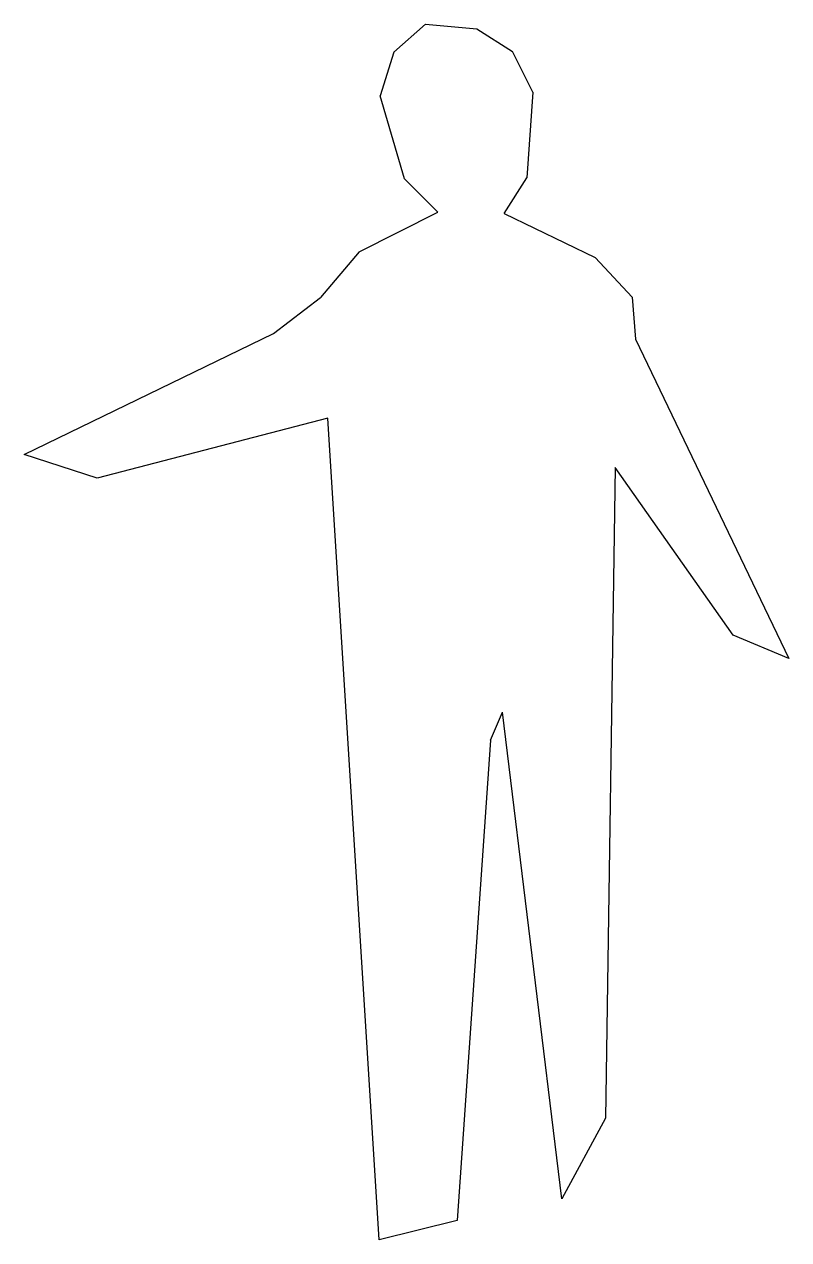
# Model space of a CAD drawing. Extents: x -1.06 to 1.23, y 0 to 3.65.
import ezdxf

# ---------------------------------------------------------------- set-up
doc = ezdxf.new("R2010")
doc.units = 0
doc.layers.get('0').update_dxf_attribs({"linetype": 'CONTINUOUS'})

msp = doc.modelspace()

# ---------------------------------------------------------------- linework, layer by layer
at = {"color": 0, "linetype": 'BYBLOCK'}
for points, invisible_edges in [([(0.1389, 3.6452), (0.2928, 3.6319), (0.4001, 3.564), (0.0436, 3.5613)], 4), ([(0.4001, 3.564), (0.0436, 3.5613), (0.003, 3.4307), (0.4608, 3.4414)], 5), ([(0.003, 3.4307), (0.4608, 3.4414), (0.4432, 3.1852), (0.0763, 3.1817)], 5), ([(0.4432, 3.1852), (0.0763, 3.1817), (0.1765, 3.0815), (0.3753, 3.0779)], 5), ([(0.1765, 3.0815), (0.3753, 3.0779), (0.6474, 2.9458), (-0.0596, 2.9624)], 5), ([(0.6474, 2.9458), (-0.0596, 2.9624), (-0.1762, 2.8258), (0.7587, 2.8272)], 5), ([(-0.1762, 2.8258), (0.7587, 2.8272), (0.7687, 2.7006), (-0.3168, 2.7182)], 5), ([(-0.3168, 2.7182), (-0.1538, 2.4639), (-0.8455, 2.2837), (-1.0643, 2.3552)], 1), ([(0.708, 2.3159), (0.7687, 2.7006), (1.2283, 1.7432), (1.0614, 1.8134)], 1), ([(-0.1538, 2.4639), (0.3341, 1.4981), (0.2344, 0.0579), (0, 0)], 1), ([(-0.1538, 2.4639), (0.3341, 1.4981), (0.3699, 1.5819), (0.708, 2.3159)], 13), ([(0.3699, 1.5819), (0.708, 2.3159), (0.6785, 0.3648), (0.5483, 0.1221)], 1)]:
    msp.add_3dface(points, dxfattribs=dict(at, invisible_edges=invisible_edges))

doc.saveas('drawing.dxf')
